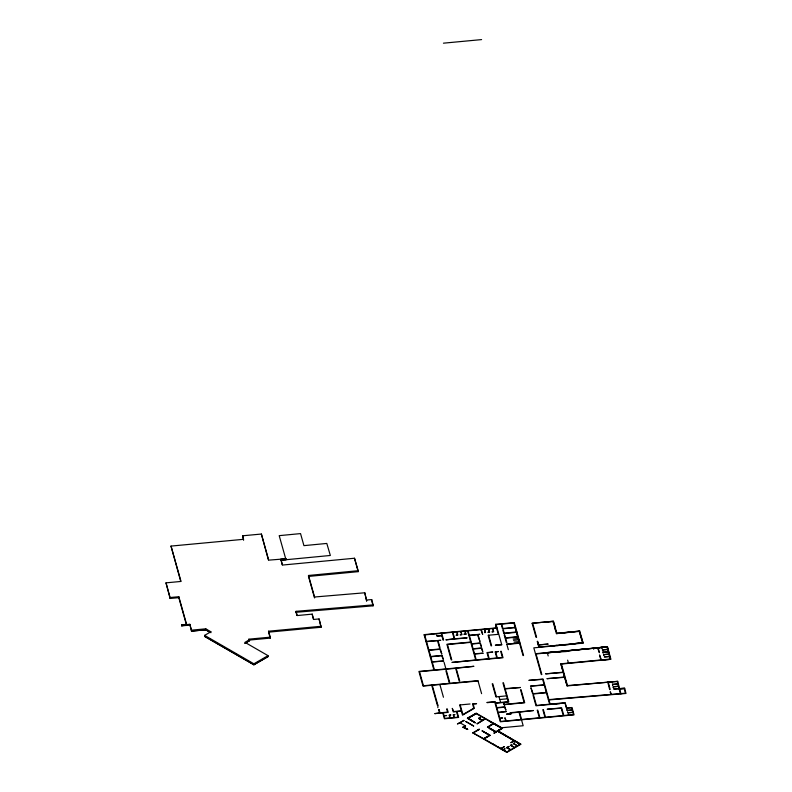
<?xml version="1.0" encoding="UTF-8"?>
<svg xmlns="http://www.w3.org/2000/svg" width="792" height="792" viewBox="0 0 792 792"><rect width="100%" height="100%" fill="white"/><g stroke="black" fill="none" stroke-linecap="round" stroke-linejoin="round"><path stroke-width="1.19" d="M473.151 733.036L479.487 729.373L477.853 729.897M552.796 646.024L557.033 645.312M532.719 623.522L536.59 637.312L536.065 637.283L532.125 623.284L553.469 621.235L556.855 633.273L556.429 633.61L553.044 621.572L546.183 621.928M583.11 643.114L579.298 631.412L556.429 633.61L579.724 631.076L583.11 643.114L533.808 647.846L541.322 674.566L541.827 674.517L535.966 653.667M508.325 649.688L506.771 644.104L519.493 642.926L513.879 622.957L514.305 622.621L523.542 655.509L523.037 655.548L515.117 627.363M593.406 648.153L607.424 646.807L610.335 659.053L560.835 663.805L567.102 685.902L617.701 681.358L620.938 693.871M502.088 728.086L494.05 733.125L502.435 728.284L476.14 713.176L467.419 718.235L475.269 722.749L468.151 718.235L476.14 713.592L493.307 723.462L487.496 727.254L494.02 723.452L502.435 728.284L494.069 733.135L501.702 728.284L489.357 721.175M244.966 643.292L249.51 640.659L249.51 639.718L248.599 639.193L270.25 637.164L270.25 638.104L248.599 640.134L249.51 640.659L244.956 643.292M204.534 636.382L253.915 664.775L268.062 656.568L268.013 655.647L244.956 642.342L249.51 639.718M463.785 720.344L457.439 724.007L464.152 720.552M465.26 725.809L462.934 727.155L467.676 729.472L463.667 727.155L465.26 725.809L462.924 727.155L467.686 729.462L463.657 727.155M479.982 717.691L478.714 718.433L482.368 720.532L478.724 718.423L479.992 717.691L479.081 718.433L482.536 720.433L478.893 718.324M477.279 723.898L485.278 718.839M497.94 730.897L520.987 744.203L506.84 752.4L472.794 732.828L479.12 729.155M472.794 732.828L483.744 738.698L489.703 735.243L482.219 730.947L490.07 735.451L484.11 738.916L506.84 751.984L520.255 744.203L497.524 731.135L520.225 744.242L518.146 745.421M500.811 748.519L504.445 746.618L500.999 748.618M514.226 740.738L510.781 742.738L514.414 740.837M502.821 749.668L505.147 748.737L503.187 749.875M506.791 747.797L509.147 746.42L506.425 747.579L510.434 749.895M510.791 745.47L512.058 744.737L510.424 745.262L514.434 747.569M513.691 743.787L514.602 742.837L513.325 743.579L517.344 745.886M268.013 656.598L253.885 664.755L204.633 636.322L204.633 635.372L210.87 631.778L210.87 632.719M204.633 635.372L253.885 663.805L268.013 655.647M518.206 636.511L505.563 637.897L504.702 634.808M580.041 643.104L572.606 643.817L582.605 642.817M467.795 718.433L476.527 713.394L467.399 718.225L475.269 722.749L467.775 718.027M463.29 727.363L465.627 726.017L460.152 722.868M479.071 718.433L480.17 717.799M536.055 653.964L607.504 646.856L566.221 651.064M476.913 723.69L485.288 718.849M487.466 727.234L494.04 723.442M495.861 732.085L489.07 728.165L495.891 731.659M483.744 738.698L488.436 735.996M520.572 744.44L497.891 730.927M516.909 631.897L504.257 633.194L503.385 630.056M556.697 645.648L573.052 644.074M433.343 670.121L433.937 670.032M571.735 632.125L561.102 632.857M282.18 564.844L280.883 559.271L285.971 558.786L285.971 559.726L281.041 560.112M280.883 560.221L330.343 555.469L326.809 543.441L303.93 545.639L300.544 533.6L279.2 535.649L285.971 559.726M358.162 570.705L308.504 575.477L308.504 576.428L358.162 571.656L358.162 570.705L354.499 558.241L282.506 565.052L280.883 559.271M321.126 626.284L268.577 631.214L268.577 632.155L321.126 627.234L319.067 618.948L313.731 619.443L312.226 614.127L297.228 615.562L296.04 611.335L373.072 604.88L373.072 605.831L296.04 612.285L296.04 611.335M285.971 558.786L268.716 560.142L261.38 534.046L242.609 535.788L243.59 539.312L171.013 546.084L181.012 581.437L166.003 582.853L170.092 597.524L178.824 596.722L186.575 624.304L181.823 625.056L189.833 624.304L191.486 630.175L205.762 628.818L210.87 631.778M191.486 630.175L191.486 631.125L205.722 629.788L209.831 632.125L205.762 629.769L191.486 631.125L189.833 624.304M532.125 623.284L553.469 621.235M556.855 633.273L579.724 631.076M538.085 642.609L537.54 642.659L539.431 647.302L537.699 641.273M538.748 644.837L548.193 644.074L538.788 644.975M539.322 647.014L582.526 642.866L579.298 631.412M582.427 649.252L547.262 652.885M535.461 653.717L607.424 646.807L610.929 659.3L561.429 664.052L567.478 685.575L617.701 681.358M607.612 649.361L602.276 649.866L602.92 650.885M607.652 649.499L602.573 649.994L602.821 650.895M608.276 651.707L602.94 652.222L603.207 653.172L603.237 652.341L608.315 651.856M608.929 654.053L603.593 654.568L603.87 655.529L603.89 654.687L608.979 654.202M609.592 656.4L604.256 656.914L609.632 656.548M609.454 659.439L601.524 660.201L599.534 654.954L601.019 660.251M567.102 685.902L563.191 672.17L545.559 673.863L563.27 672.457M545.936 690.971L546.44 690.931M549.727 704.484L564.983 703.019L566.438 708.197L571.527 707.711L573.467 714.612L568.626 715.067L568.379 714.186L568.379 715.097L563.795 715.523L561.647 707.89L547.153 709.246L561.221 708.226L563.28 715.572L545.48 717.235L543.342 709.602L542.827 709.652L544.975 717.285L539.887 717.76L537.738 710.127L537.233 710.177L539.382 717.809L521.582 719.473L519.512 712.137L533.422 710.533L510.028 712.721L510.315 713.75L506.494 714.107L510.88 713.998M443.451 43.174L481.595 39.6M181.744 624.759L181.744 625.71L186.575 625.254M181.744 625.71L189.833 625.254M488.654 635.224L491.604 645.817L491.099 645.866L488.149 635.273L498.326 634.323L496.515 627.888L424.086 634.649L434.016 670.329M424.166 634.937L497.109 628.135M441.807 635.55L437.224 635.976L436.729 635.115L437.016 636.144L441.847 635.689M464.072 634.214L465.914 634.046M520.077 643.173L506.85 644.401M432.254 685.248L431.739 685.298L437.352 705.246L437.857 705.197L437.857 707.662M564.557 677.021L546.916 678.675L564.637 677.318M544.203 684.823L530.482 686.1L544.282 685.11M505.078 688.624L520.413 687.486L505.157 688.921M506.593 695.871L495.911 696.871L492.238 683.803L492.743 683.753L496.416 696.821M546.351 692.456L533.135 693.693L530.927 687.723L532.709 694.03L546.431 692.743M499.792 699.514L507.415 698.801M470.052 703.989L459.667 704.969L461.32 710.84L453.687 711.553L452.272 708.375L453.262 711.899L461.399 711.137L462.538 715.166L474.269 708.365L473.18 703.999L476.586 703.682L472.596 703.751L473.725 708.256L462.884 714.542L460.182 704.92M487.03 702.405L495.168 701.643L495.525 702.93L508.246 701.742L502.92 682.803L503.425 682.753L508.83 701.989L503.742 702.464L504.613 705.543L503.237 702.514L495.604 703.227L496.851 707.632L504.989 706.87L505.93 710.246L504.553 707.207L496.93 707.919L498.168 712.325L506.306 711.562L498.247 712.622L499.821 718.205L502.613 717.938L499.9 718.492L500.722 721.433L505.811 720.958L504.9 717.72L506.316 720.908L521.067 719.522L519.008 712.186L510.612 712.968L510.919 714.057M487.11 702.692L494.733 701.979L500.297 721.769L574.052 714.859L571.992 707.523L566.646 708.018M504.286 704.375L524.116 702.514L520.532 689.743L521.037 689.693L524.71 702.761L504.365 704.662M559.904 703.534L536.006 705.771L533.075 695.356L533.58 695.307L536.441 705.454L549.648 704.187L542.668 679.378L528.868 680.368L543.094 679.041L550.153 704.138L565.151 702.702L566.696 708.167M572.141 709.919L567.31 710.374L566.805 709.513L567.102 710.543L572.18 710.068M572.804 712.265L567.973 712.721L567.468 711.859L567.755 712.889L572.844 712.414M501.524 727.769L523.175 725.739L521.522 719.859M166.003 582.853L170.092 598.465L178.824 597.663L186.249 624.106M496.515 627.888L495.535 624.363L514.305 622.621M496.119 624.611L514.384 622.908M515.622 627.313L502.95 628.492L502.088 625.413M515.236 627.65L502.514 628.838L501.574 625.452M482.605 634.293L480.843 629.64M516.542 632.353L503.831 633.531L502.87 630.105M426.472 641.352L440.788 640.322L426.047 641.688M517.849 637.055L505.642 638.184L506.87 642.589L506.365 642.639L504.197 634.857M470.686 642.064L446.886 644.272L451.252 659.954L451.757 659.904L447.47 644.52L470.765 642.361M513.167 638.995L518.265 638.52M513.533 640.312L518.631 639.847M428.373 650.064L440.362 648.945L441.788 654.083L439.926 649.292L428.967 650.301M514.028 642.074L519.116 641.609M501.683 644.579L495.337 645.163L501.762 644.876L496.04 624.314M430.68 656.469L442.154 655.41L443.263 659.37L441.728 655.746L430.254 656.816M432.155 661.756L443.708 660.993L431.729 662.102M444.074 662.31L445.916 668.923M478.031 680.991L423.017 686.1L418.928 671.428L473.913 666.319L456.172 668.27L459.726 681.031L459.221 681.08L455.667 668.319L419.522 671.675L423.443 685.753L449.41 683.347L445.896 670.725L446.411 670.676L449.925 683.298L477.942 680.655L481.595 693.663M593.396 648.133L607.424 646.866M308.504 575.477L314.553 597L364.785 592.782L366.647 600.96L364.785 592.782M366.647 600.009L371.705 599.584L373.072 604.88M617.839 683.902L612.483 684.347L612.751 685.387L612.78 684.476L617.879 684.05M618.453 686.258L613.097 686.704L613.374 687.763M618.493 686.407L613.394 686.832L613.364 687.733M624.66 688.307L613.701 689.06L624.631 688.159L625.997 693.455L548.45 699.96M619.71 689.188L624.274 688.802L625.413 693.218L620.819 693.604M548.371 699.663L610.919 694.416L610.236 691.753L611.434 694.366L620.354 693.624L617.275 681.694M566.824 651.014L547.173 652.598L566.508 651.539M506.84 751.984L497.376 746.539M493.673 723.67L501.702 728.284M489.07 728.165L495.525 731.867M513.879 743.678L517.523 745.777M510.969 745.371L514.622 747.47M507.147 747.579L510.8 749.678M248.599 640.134L249.51 640.659M489.436 727.947L496.228 731.867M492.604 743.797L495.495 745.48M553.044 621.572L554.133 623.591L555.697 631.006M358.162 571.656L354.499 558.241M495.535 624.363L496.614 628.175M180.675 581.209L171.013 546.084M606.999 647.153L610.335 659.053M601.91 647.638L602.138 648.46L601.653 647.668M598.099 648.004L599.415 652.707L597.514 647.777M593.545 648.658L593.723 649.272M567.636 660.142L568.468 663.072M560.835 663.805L563.191 672.17M547.331 652.905L548.193 655.964M537.214 641.391L538.897 647.361M489.208 658.687L487.555 652.816L492.812 652.034L486.961 652.578L488.694 658.736M498.96 696.584L500.613 702.454M468.062 630.828L469.3 635.233L479.784 634.263L478.031 634.719L479.972 641.619L477.526 634.768L469.389 635.521L471.695 643.747L480.348 642.946L481.378 646.618L479.912 643.282L471.775 644.044L473.101 648.737L481.744 647.935L482.773 651.608L481.318 648.272L473.18 649.034L474.497 653.727L483.229 653.222L474.586 654.024L476.23 659.894L496.832 657.974L495.109 651.816L498.416 651.509L495.693 652.063L497.346 657.924L502.425 657.449L500.702 651.301L501.207 651.252L503.029 657.716L451.945 662.449L475.725 659.944L467.468 630.581M452.291 632.006L454.182 638.778L445.866 639.847L467.171 637.867L454.687 638.728L452.885 632.244M441.104 633.046L443.075 640.104L443.579 640.065L441.698 633.293M456.994 711.543L458.647 717.413L444.411 718.75L442.758 712.879M456.489 711.592L458.053 717.176L454.242 717.532L453.499 714.889L454.984 714.592L453.202 714.76L453.984 717.552L450.173 717.908L449.43 715.265L450.915 714.978L449.133 715.146L449.915 717.938L444.837 718.413L444.094 715.77L446.629 715.532L444.045 715.621L443.263 712.83M439.877 684.536L443.451 697.237M432.165 684.951L437.857 705.197M308.504 576.428L314.553 597.94L314.553 597M321.126 627.234L319.067 618.948M312.533 616.136L313.424 619.324M296.04 612.285L296.931 615.453M268.379 559.894L261.38 534.046M268.577 631.214L270.25 637.164M268.914 633.343L270.25 638.104M492.792 628.531L493.693 631.739L491.911 631.907L493.357 631.471L492.545 628.551M488.723 628.907L489.624 632.125L487.842 632.293L489.288 631.848L488.476 628.937M484.654 629.284L485.555 632.501L484.536 632.6L485.219 632.234L484.407 629.313M481.348 629.591L482.655 634.273M465.092 631.115L465.993 634.333L464.132 634.204M464.845 631.135L465.656 634.065M461.023 631.491L461.924 634.719L460.142 634.887L461.587 634.451L460.776 631.521M456.954 631.867L457.855 635.095L456.073 635.263L457.519 634.828L456.707 631.897M438.025 640.579L439.986 647.628L439.481 647.668L437.521 640.619M424.67 634.887L434.531 670.279M243.59 540.253L242.609 535.788M612.176 682.12L612.394 682.981L611.84 681.843M608.276 682.15L610.177 689.505L609.662 689.545L607.761 682.189M371.973 601.593L373.072 605.831M371.705 599.584L371.705 600.534M312.226 614.127L312.226 615.077M253.885 663.805L253.885 664.755M205.762 628.818L205.762 629.769M181.823 625.056L181.823 625.997M178.824 596.722L178.824 597.663M170.092 597.524L170.092 598.465M465.795 721.492L473.636 726.007L465.795 721.492M482.239 730.937L490.07 735.451L482.239 730.937M439.095 709.602L438.59 709.652L439.501 712.879L434.749 713.632L448.183 712.374L447.193 708.85L446.678 708.899L447.589 712.127L440.005 712.84L439.095 709.602"/></g></svg>
